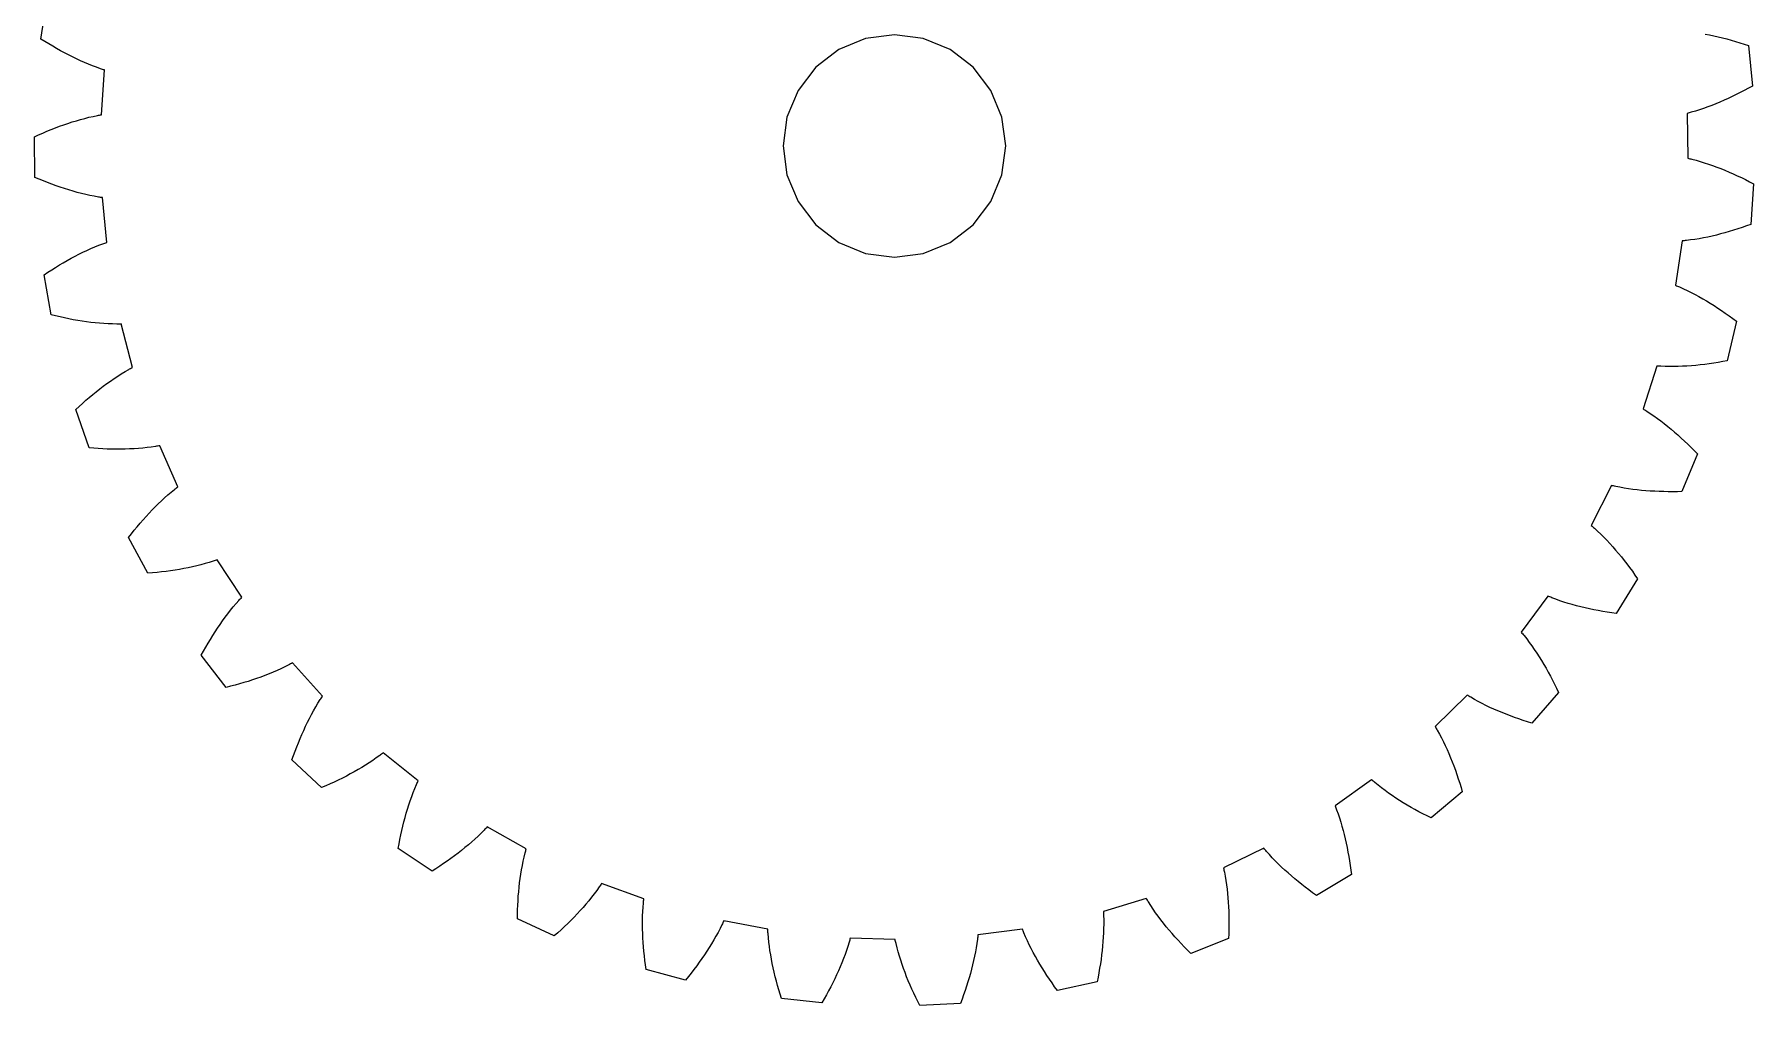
# Model space of a CAD drawing. Extents: x 0 to 61.8, y 0 to 61.8.
# Drawn here: x 0 to 61.8, y 0 to 34.9 of the extents above; entities that cross this region are included whole.
import ezdxf

# ---------------------------------------------------------------- set-up
doc = ezdxf.new("R2010")
doc.units = 0

msp = doc.modelspace()

# ---------------------------------------------------------------- linework, layer by layer
for p, q in [((0.23956, 34.75613), (0.45546, 36.20204)), ((0.37941, 34.66813), (0.23956, 34.75613)), ((0.51969, 34.58234), (0.37941, 34.66813)), ((29.87967, 34.77865), (28.91495, 34.37905)), ((30.91495, 34.91495), (29.87967, 34.77865)), ((31.95022, 34.77865), (30.91495, 34.91495)), ((32.91495, 34.37905), (31.95022, 34.77865)), ((60.0571, 34.9397), (60.21224, 34.90968)), ((60.21224, 34.90968), (60.36765, 34.87698)), ((60.36765, 34.87698), (60.52332, 34.84166)), ((60.52332, 34.84166), (60.67921, 34.80381)), ((60.67921, 34.80381), (60.83531, 34.76348)), ((60.83531, 34.76348), (60.99159, 34.72074)), ((60.99159, 34.72074), (61.14804, 34.67562)), ((61.14804, 34.67562), (61.30464, 34.62818)), ((61.30464, 34.62818), (61.46137, 34.57846)), ((0.66038, 34.4988), (0.51969, 34.58234)), ((0.80149, 34.41756), (0.66038, 34.4988)), ((0.943, 34.33865), (0.80149, 34.41756)), ((1.08491, 34.26214), (0.943, 34.33865)), ((1.22722, 34.18808), (1.08491, 34.26214)), ((1.36991, 34.11654), (1.22722, 34.18808)), ((1.51298, 34.04759), (1.36991, 34.11654)), ((1.65643, 33.98132), (1.51298, 34.04759)), ((28.91495, 34.37905), (28.08652, 33.74337)), ((33.74337, 33.74337), (32.91495, 34.37905)), ((61.46137, 34.57846), (61.61822, 34.52648)), ((61.61822, 34.52648), (61.75462, 33.07092)), ((1.80025, 33.91783), (1.65643, 33.98132)), ((1.94445, 33.85723), (1.80025, 33.91783)), ((2.08902, 33.79967), (1.94445, 33.85723)), ((2.23398, 33.74532), (2.08902, 33.79967)), ((2.37932, 33.69439), (2.23398, 33.74532)), ((2.41572, 33.68223), (2.37932, 33.69439)), ((2.45214, 33.6703), (2.41572, 33.68223)), ((2.41601, 32.03799), (2.52506, 33.64717)), ((2.48859, 33.65861), (2.45214, 33.6703)), ((2.52506, 33.64717), (2.48859, 33.65861)), ((28.08652, 33.74337), (27.45085, 32.91495)), ((34.37905, 32.91495), (33.74337, 33.74337)), ((27.45085, 32.91495), (27.05124, 31.95022)), ((34.77865, 31.95022), (34.37905, 32.91495)), ((61.175, 32.76362), (61.02938, 32.69258)), ((61.32035, 32.83702), (61.175, 32.76362)), ((61.46541, 32.91273), (61.32035, 32.83702)), ((61.61017, 32.99071), (61.46541, 32.91273)), ((61.75462, 33.07092), (61.61017, 32.99071)), ((59.70786, 32.17082), (59.55995, 32.12792)), ((59.85557, 32.21715), (59.70786, 32.17082)), ((60.00308, 32.26671), (59.85557, 32.21715)), ((60.15038, 32.31932), (60.00308, 32.26671)), ((60.29746, 32.37484), (60.15038, 32.31932)), ((60.44433, 32.43316), (60.29746, 32.37484)), ((60.59096, 32.49417), (60.44433, 32.43316)), ((60.73735, 32.55779), (60.59096, 32.49417)), ((60.88349, 32.62395), (60.73735, 32.55779)), ((61.02938, 32.69258), (60.88349, 32.62395)), ((0.60426, 31.50719), (0.75512, 31.56628)), ((0.75512, 31.56628), (0.90606, 31.62295)), ((0.90606, 31.62295), (1.05706, 31.67713)), ((1.05706, 31.67713), (1.20809, 31.72877)), ((1.20809, 31.72877), (1.35916, 31.77778)), ((1.35916, 31.77778), (1.51023, 31.82409)), ((1.51023, 31.82409), (1.66131, 31.8676)), ((1.66131, 31.8676), (1.81236, 31.90819)), ((1.81236, 31.90819), (1.96338, 31.94572)), ((1.96338, 31.94572), (2.11434, 31.98002)), ((2.11434, 31.98002), (2.26523, 32.01087)), ((2.26523, 32.01087), (2.30293, 32.01801)), ((2.30293, 32.01801), (2.34063, 32.02492)), ((2.34063, 32.02492), (2.37833, 32.03158)), ((2.37833, 32.03158), (2.41601, 32.03799)), ((27.05124, 31.95022), (26.91495, 30.91495)), ((34.91495, 30.91495), (34.77865, 31.95022)), ((59.44888, 32.09818), (59.41184, 32.08875)), ((59.41184, 32.08875), (59.43262, 30.47602)), ((59.48592, 32.10785), (59.44888, 32.09818)), ((59.52294, 32.11777), (59.48592, 32.10785)), ((59.55995, 32.12792), (59.52294, 32.11777)), ((0.00179, 31.24753), (0.15223, 31.31586)), ((0.02063, 29.78571), (0.00179, 31.24753)), ((0.15223, 31.31586), (0.3028, 31.38194)), ((0.3028, 31.38194), (0.45348, 31.44573)), ((0.45348, 31.44573), (0.60426, 31.50719)), ((26.91495, 30.91495), (27.05124, 29.87967)), ((34.77865, 29.87967), (34.91495, 30.91495)), ((34.91495, 30.91495), (34.91495, 30.91495)), ((59.43262, 30.47602), (59.4699, 30.46755)), ((59.4699, 30.46755), (59.50717, 30.45884)), ((59.50717, 30.45884), (59.54444, 30.44988)), ((59.54444, 30.44988), (59.5817, 30.44068)), ((59.5817, 30.44068), (59.73066, 30.40161)), ((59.73066, 30.40161), (59.87952, 30.3591)), ((59.87952, 30.3591), (60.02826, 30.31336)), ((60.02826, 30.31336), (60.17686, 30.26456)), ((0.17278, 29.72128), (0.02063, 29.78571)), ((0.325, 29.65911), (0.17278, 29.72128)), ((27.05124, 29.87967), (27.45085, 28.91495)), ((34.37905, 28.91495), (34.77865, 29.87967)), ((60.17686, 30.26456), (60.32533, 30.21285)), ((60.32533, 30.21285), (60.47365, 30.15834)), ((60.47365, 30.15834), (60.6218, 30.10112)), ((60.6218, 30.10112), (60.76978, 30.0413)), ((60.76978, 30.0413), (60.91759, 29.97893)), ((60.91759, 29.97893), (61.06519, 29.91408)), ((61.06519, 29.91408), (61.2126, 29.84682)), ((61.2126, 29.84682), (61.35979, 29.77719)), ((61.35979, 29.77719), (61.50675, 29.70525)), ((61.50675, 29.70525), (61.65347, 29.63102)), ((0.47728, 29.59922), (0.325, 29.65911)), ((0.62959, 29.54166), (0.47728, 29.59922)), ((0.78193, 29.48648), (0.62959, 29.54166)), ((0.93428, 29.43372), (0.78193, 29.48648)), ((1.08662, 29.38345), (0.93428, 29.43372)), ((1.23894, 29.33572), (1.08662, 29.38345)), ((1.39121, 29.29062), (1.23894, 29.33572)), ((1.54344, 29.24821), (1.39121, 29.29062)), ((1.69558, 29.20862), (1.54344, 29.24821)), ((1.84763, 29.17194), (1.69558, 29.20862)), ((1.99957, 29.13831), (1.84763, 29.17194)), ((2.15136, 29.10792), (1.99957, 29.13831)), ((2.30299, 29.08096), (2.15136, 29.10792)), ((2.34087, 29.07479), (2.30299, 29.08096)), ((2.37874, 29.06886), (2.34087, 29.07479)), ((2.41659, 29.06317), (2.37874, 29.06886)), ((2.45443, 29.05773), (2.41659, 29.06317)), ((2.60492, 27.4519), (2.45443, 29.05773)), ((61.65347, 29.63102), (61.79995, 29.55456)), ((61.79995, 29.55456), (61.7011, 28.09597)), ((27.45085, 28.91495), (28.08652, 28.08652)), ((33.74337, 28.08652), (34.37905, 28.91495)), ((28.08652, 28.08652), (28.91495, 27.45085)), ((32.91495, 27.45085), (33.74337, 28.08652)), ((60.92456, 27.83886), (60.76955, 27.79453)), ((61.07969, 27.88562), (60.92456, 27.83886)), ((61.23493, 27.93476), (61.07969, 27.88562)), ((61.39025, 27.98622), (61.23493, 27.93476)), ((61.54565, 28.03997), (61.39025, 27.98622)), ((61.7011, 28.09597), (61.54565, 28.03997)), ((1.88732, 27.16265), (2.02991, 27.22694)), ((2.02991, 27.22694), (2.17295, 27.28821)), ((2.17295, 27.28821), (2.31645, 27.34628)), ((2.31645, 27.34628), (2.46044, 27.40094)), ((2.46044, 27.40094), (2.49651, 27.41404)), ((2.49651, 27.41404), (2.53261, 27.4269)), ((2.53261, 27.4269), (2.56875, 27.43952)), ((2.56875, 27.43952), (2.60492, 27.4519)), ((28.91495, 27.45085), (29.87967, 27.05124)), ((31.95022, 27.05124), (32.91495, 27.45085)), ((59.2311, 27.50233), (58.99292, 25.90714)), ((59.26918, 27.50569), (59.2311, 27.50233)), ((59.30729, 27.5093), (59.26918, 27.50569)), ((59.34542, 27.51315), (59.30729, 27.5093)), ((59.38358, 27.51723), (59.34542, 27.51315)), ((59.53646, 27.53585), (59.38358, 27.51723)), ((59.68969, 27.55789), (59.53646, 27.53585)), ((59.84324, 27.58314), (59.68969, 27.55789)), ((59.99707, 27.61144), (59.84324, 27.58314)), ((60.15115, 27.64265), (59.99707, 27.61144)), ((60.30547, 27.67665), (60.15115, 27.64265)), ((60.45999, 27.71336), (60.30547, 27.67665)), ((60.61469, 27.75267), (60.45999, 27.71336)), ((60.76955, 27.79453), (60.61469, 27.75267)), ((0.7628, 26.55249), (0.90177, 26.63735)), ((0.90177, 26.63735), (1.0412, 26.71987)), ((1.0412, 26.71987), (1.1811, 26.80002)), ((1.1811, 26.80002), (1.32144, 26.87772)), ((1.32144, 26.87772), (1.46224, 26.95292)), ((1.46224, 26.95292), (1.60349, 27.02553)), ((1.60349, 27.02553), (1.74518, 27.09547)), ((1.74518, 27.09547), (1.88732, 27.16265)), ((29.87967, 27.05124), (30.91495, 26.91495)), ((30.91495, 26.91495), (31.95022, 27.05124)), ((0.34876, 26.2844), (0.48629, 26.37598)), ((0.60185, 24.84454), (0.34876, 26.2844)), ((0.48629, 26.37598), (0.62431, 26.46535)), ((0.62431, 26.46535), (0.7628, 26.55249)), ((58.99292, 25.90714), (59.02835, 25.89281)), ((59.02835, 25.89281), (59.06374, 25.87823)), ((59.06374, 25.87823), (59.09909, 25.86341)), ((59.09909, 25.86341), (59.13439, 25.84835)), ((59.13439, 25.84835), (59.27516, 25.78589)), ((59.27516, 25.78589), (59.41527, 25.72005)), ((59.41527, 25.72005), (59.55475, 25.65105)), ((59.55475, 25.65105), (59.6936, 25.57904)), ((59.6936, 25.57904), (59.83185, 25.50418)), ((59.83185, 25.50418), (59.9695, 25.42659)), ((59.9695, 25.42659), (60.10656, 25.34635)), ((60.10656, 25.34635), (60.24303, 25.26356)), ((0.76236, 24.80535), (0.60185, 24.84454)), ((0.92259, 24.7684), (0.76236, 24.80535)), ((1.0825, 24.73371), (0.92259, 24.7684)), ((1.24207, 24.70133), (1.0825, 24.73371)), ((60.24303, 25.26356), (60.37891, 25.17829)), ((60.37891, 25.17829), (60.51421, 25.09061)), ((60.51421, 25.09061), (60.64891, 25.00057)), ((60.64891, 25.00057), (60.78303, 24.90823)), ((60.78303, 24.90823), (60.91654, 24.81364)), ((60.91654, 24.81364), (61.04946, 24.71684)), ((1.40129, 24.6713), (1.24207, 24.70133)), ((1.56013, 24.64366), (1.40129, 24.6713)), ((1.71856, 24.61848), (1.56013, 24.64366)), ((1.87656, 24.59581), (1.71856, 24.61848)), ((2.0341, 24.57571), (1.87656, 24.59581)), ((2.19115, 24.55828), (2.0341, 24.57571)), ((2.34768, 24.5436), (2.19115, 24.55828)), ((2.50365, 24.53178), (2.34768, 24.5436)), ((2.65901, 24.52297), (2.50365, 24.53178)), ((2.81371, 24.51731), (2.65901, 24.52297)), ((2.9677, 24.51503), (2.81371, 24.51731)), ((3.00608, 24.51502), (2.9677, 24.51503)), ((3.04441, 24.51524), (3.00608, 24.51502)), ((3.08268, 24.51569), (3.04441, 24.51524)), ((3.1209, 24.5164), (3.08268, 24.51569)), ((3.52704, 22.9555), (3.1209, 24.5164)), ((61.18177, 24.61788), (60.85023, 23.19403)), ((61.04946, 24.71684), (61.18177, 24.61788)), ((3.25925, 22.80497), (3.3926, 22.88202)), ((3.3926, 22.88202), (3.42611, 22.90074)), ((3.42611, 22.90074), (3.45968, 22.91922)), ((3.45968, 22.91922), (3.49332, 22.93748)), ((3.49332, 22.93748), (3.52704, 22.9555)), ((58.31699, 23.00429), (57.82601, 21.46797)), ((58.35512, 23.0015), (58.31699, 23.00429)), ((58.39331, 22.99895), (58.35512, 23.0015)), ((58.43156, 22.99663), (58.39331, 22.99895)), ((58.46989, 22.99454), (58.43156, 22.99663)), ((58.62377, 22.98839), (58.46989, 22.99454)), ((58.77855, 22.98557), (58.62377, 22.98839)), ((58.93416, 22.98586), (58.77855, 22.98557)), ((59.09054, 22.98912), (58.93416, 22.98586)), ((59.24764, 22.99521), (59.09054, 22.98912)), ((59.40541, 23.00402), (59.24764, 22.99521)), ((59.56381, 23.01546), (59.40541, 23.00402)), ((59.72282, 23.02945), (59.56381, 23.01546)), ((59.88239, 23.04592), (59.72282, 23.02945)), ((60.0425, 23.06482), (59.88239, 23.04592)), ((60.20313, 23.08609), (60.0425, 23.06482)), ((60.36424, 23.10968), (60.20313, 23.08609)), ((60.5258, 23.13556), (60.36424, 23.10968)), ((60.68781, 23.16369), (60.5258, 23.13556)), ((60.85023, 23.19403), (60.68781, 23.16369)), ((2.35229, 22.18287), (2.4792, 22.27968)), ((2.4792, 22.27968), (2.60697, 22.37401)), ((2.60697, 22.37401), (2.73561, 22.46578)), ((2.73561, 22.46578), (2.86513, 22.55488)), ((2.86513, 22.55488), (2.99556, 22.64122)), ((2.99556, 22.64122), (3.12692, 22.72464)), ((3.12692, 22.72464), (3.25925, 22.80497)), ((1.60843, 21.55366), (1.73033, 21.66401)), ((1.73033, 21.66401), (1.85305, 21.77224)), ((1.85305, 21.77224), (1.97661, 21.87829)), ((1.97661, 21.87829), (2.101, 21.98211)), ((2.101, 21.98211), (2.22622, 22.08366)), ((2.22622, 22.08366), (2.35229, 22.18287)), ((1.48737, 21.4412), (1.60843, 21.55366)), ((1.96815, 20.06058), (1.48737, 21.4412)), ((57.82601, 21.46797), (57.85868, 21.44814)), ((57.85868, 21.44814), (57.89128, 21.42807)), ((57.89128, 21.42807), (57.92379, 21.40777)), ((57.92379, 21.40777), (57.95622, 21.38724)), ((57.95622, 21.38724), (58.08515, 21.30301)), ((58.08515, 21.30301), (58.21288, 21.21555)), ((58.21288, 21.21555), (58.33948, 21.12506)), ((58.33948, 21.12506), (58.46499, 21.03172)), ((58.46499, 21.03172), (58.58944, 20.93565)), ((58.58944, 20.93565), (58.71286, 20.83698)), ((58.71286, 20.83698), (58.83527, 20.7358)), ((58.83527, 20.7358), (58.95669, 20.63219)), ((58.95669, 20.63219), (59.07714, 20.52622)), ((59.07714, 20.52622), (59.19661, 20.41797)), ((59.19661, 20.41797), (59.31513, 20.3075)), ((2.13288, 20.04765), (1.96815, 20.06058)), ((2.29696, 20.03688), (2.13288, 20.04765)), ((2.46036, 20.0283), (2.29696, 20.03688)), ((2.62306, 20.02193), (2.46036, 20.0283)), ((2.78503, 20.01783), (2.62306, 20.02193)), ((2.94625, 20.01603), (2.78503, 20.01783)), ((3.10667, 20.01659), (2.94625, 20.01603)), ((3.26626, 20.01955), (3.10667, 20.01659)), ((3.42498, 20.02499), (3.26626, 20.01955)), ((3.5828, 20.03297), (3.42498, 20.02499)), ((3.73965, 20.04359), (3.5828, 20.03297)), ((3.8955, 20.05695), (3.73965, 20.04359)), ((4.05026, 20.07317), (3.8955, 20.05695)), ((4.20387, 20.09241), (4.05026, 20.07317)), ((4.35623, 20.11486), (4.20387, 20.09241)), ((4.39411, 20.121), (4.35623, 20.11486)), ((4.43191, 20.12736), (4.39411, 20.121)), ((4.46961, 20.13395), (4.43191, 20.12736)), ((4.50723, 20.14078), (4.46961, 20.13395)), ((5.15849, 18.66524), (4.50723, 20.14078)), ((59.77971, 19.84428), (59.22406, 18.49205)), ((59.31513, 20.3075), (59.4327, 20.19484)), ((59.4327, 20.19484), (59.54931, 20.08006)), ((59.54931, 20.08006), (59.66498, 19.96319)), ((59.66498, 19.96319), (59.77971, 19.84428)), ((4.91832, 18.47371), (5.03758, 18.57115)), ((5.03758, 18.57115), (5.06765, 18.595)), ((5.06765, 18.595), (5.09782, 18.61863)), ((5.09782, 18.61863), (5.1281, 18.64205)), ((5.1281, 18.64205), (5.15849, 18.66524)), ((56.69318, 18.71114), (55.96211, 17.27347)), ((56.73037, 18.70227), (56.69318, 18.71114)), ((56.76765, 18.69362), (56.73037, 18.70227)), ((56.80504, 18.6852), (56.76765, 18.69362)), ((56.84253, 18.67699), (56.80504, 18.6852)), ((56.99344, 18.64623), (56.84253, 18.67699)), ((57.14576, 18.61861), (56.99344, 18.64623)), ((57.29941, 18.59394), (57.14576, 18.61861)), ((57.45428, 18.57207), (57.29941, 18.59394)), ((57.61032, 18.55288), (57.45428, 18.57207)), ((57.76746, 18.53627), (57.61032, 18.55288)), ((4.23263, 17.83009), (4.34361, 17.94369)), ((4.34361, 17.94369), (4.45587, 18.05491)), ((4.45587, 18.05491), (4.56942, 18.16364)), ((4.56942, 18.16364), (4.68431, 18.26977)), ((4.68431, 18.26977), (4.80059, 18.37319)), ((4.80059, 18.37319), (4.91832, 18.47371)), ((57.92565, 18.52215), (57.76746, 18.53627)), ((58.08484, 18.51045), (57.92565, 18.52215)), ((58.24499, 18.50112), (58.08484, 18.51045)), ((58.40606, 18.49409), (58.24499, 18.50112)), ((58.56802, 18.48931), (58.40606, 18.49409)), ((58.73082, 18.48676), (58.56802, 18.48931)), ((58.89445, 18.48639), (58.73082, 18.48676)), ((59.05887, 18.48816), (58.89445, 18.48639)), ((59.22406, 18.49205), (59.05887, 18.48816)), ((3.69599, 17.22878), (3.80093, 17.35328)), ((3.80093, 17.35328), (3.90706, 17.47571)), ((3.90706, 17.47571), (4.01437, 17.59603)), ((4.01437, 17.59603), (4.12289, 17.71417)), ((4.12289, 17.71417), (4.23263, 17.83009)), ((3.38815, 16.84337), (3.4896, 16.97379)), ((4.08417, 15.55775), (3.38815, 16.84337)), ((3.4896, 16.97379), (3.59222, 17.10227)), ((3.59222, 17.10227), (3.69599, 17.22878)), ((55.96211, 17.27347), (55.99119, 17.24865)), ((55.99119, 17.24865), (56.02014, 17.22361)), ((56.02014, 17.22361), (56.04897, 17.19836)), ((56.04897, 17.19836), (56.07769, 17.1729)), ((56.07769, 17.1729), (56.19144, 17.06908)), ((56.19144, 17.06908), (56.30349, 16.96226)), ((56.30349, 16.96226), (56.41393, 16.85264)), ((56.41393, 16.85264), (56.52284, 16.74037)), ((56.52284, 16.74037), (56.63027, 16.62558)), ((56.63027, 16.62558), (56.73626, 16.50839)), ((56.73626, 16.50839), (56.84086, 16.38888)), ((56.84086, 16.38888), (56.94409, 16.26713)), ((56.94409, 16.26713), (57.04598, 16.14322)), ((57.04598, 16.14322), (57.14654, 16.01721)), ((4.24884, 15.57141), (4.08417, 15.55775)), ((4.41252, 15.5871), (4.24884, 15.57141)), ((4.57518, 15.60484), (4.41252, 15.5871)), ((4.7368, 15.62466), (4.57518, 15.60484)), ((4.89733, 15.64659), (4.7368, 15.62466)), ((5.05674, 15.67068), (4.89733, 15.64659)), ((5.215, 15.69696), (5.05674, 15.67068)), ((5.37205, 15.72548), (5.215, 15.69696)), ((5.52784, 15.75631), (5.37205, 15.72548)), ((5.68233, 15.78951), (5.52784, 15.75631)), ((5.83546, 15.82515), (5.68233, 15.78951)), ((5.98714, 15.86333), (5.83546, 15.82515)), ((6.13729, 15.90417), (5.98714, 15.86333)), ((6.28583, 15.9478), (6.13729, 15.90417)), ((6.43261, 15.9944), (6.28583, 15.9478)), ((6.46902, 16.00654), (6.43261, 15.9944)), ((6.50531, 16.01888), (6.46902, 16.00654)), ((6.54147, 16.03143), (6.50531, 16.01888)), ((6.5775, 16.0442), (6.54147, 16.03143)), ((7.45702, 14.69224), (6.5775, 16.0442)), ((57.14654, 16.01721), (57.2458, 15.88915)), ((57.2458, 15.88915), (57.34377, 15.75909)), ((57.34377, 15.75909), (57.44047, 15.62709)), ((57.44047, 15.62709), (57.53589, 15.49318)), ((57.53589, 15.49318), (57.63005, 15.35741)), ((57.63005, 15.35741), (56.86469, 14.11183)), ((6.95604, 14.10264), (7.05242, 14.22584)), ((7.05242, 14.22584), (7.1506, 14.34656)), ((7.1506, 14.34656), (7.25068, 14.46467)), ((7.25068, 14.46467), (7.35277, 14.57998)), ((7.35277, 14.57998), (7.37862, 14.60834)), ((7.37862, 14.60834), (7.40461, 14.63651)), ((7.40461, 14.63651), (7.43074, 14.66448)), ((7.43074, 14.66448), (7.45702, 14.69224)), ((54.40173, 14.73405), (53.44951, 13.43227)), ((54.43701, 14.71933), (54.40173, 14.73405)), ((54.47243, 14.70482), (54.43701, 14.71933)), ((54.50798, 14.6905), (54.47243, 14.70482)), ((54.54367, 14.67639), (54.50798, 14.6905)), ((54.68769, 14.62182), (54.54367, 14.67639)), ((54.83361, 14.57013), (54.68769, 14.62182)), ((54.98131, 14.52113), (54.83361, 14.57013)), ((55.13067, 14.4747), (54.98131, 14.52113)), ((55.28161, 14.43073), (55.13067, 14.4747)), ((55.43405, 14.38913), (55.28161, 14.43073)), ((55.58793, 14.34981), (55.43405, 14.38913)), ((55.74318, 14.31273), (55.58793, 14.34981)), ((55.89976, 14.27783), (55.74318, 14.31273)), ((56.05761, 14.24505), (55.89976, 14.27783)), ((56.2167, 14.21436), (56.05761, 14.24505)), ((56.37699, 14.18572), (56.2167, 14.21436)), ((6.58739, 13.58737), (6.67712, 13.71939)), ((6.67712, 13.71939), (6.76844, 13.84932)), ((6.76844, 13.84932), (6.8614, 13.97711)), ((6.8614, 13.97711), (6.95604, 14.10264)), ((56.53844, 14.15911), (56.37699, 14.18572)), ((56.70102, 14.13448), (56.53844, 14.15911)), ((56.86469, 14.11183), (56.70102, 14.13448)), ((6.16175, 12.89827), (6.24388, 13.03979)), ((6.24388, 13.03979), (6.3275, 13.1795)), ((6.3275, 13.1795), (6.41261, 13.31737)), ((6.41261, 13.31737), (6.49923, 13.45335)), ((6.49923, 13.45335), (6.58739, 13.58737)), ((53.44951, 13.43227), (53.47423, 13.40311)), ((53.47423, 13.40311), (53.49879, 13.37375)), ((53.49879, 13.37375), (53.5232, 13.3442)), ((53.5232, 13.3442), (53.54746, 13.31447)), ((53.54746, 13.31447), (53.64308, 13.19374)), ((53.64308, 13.19374), (53.73655, 13.07033)), ((53.73655, 13.07033), (53.82797, 12.94442)), ((6.00185, 12.60999), (6.08107, 12.75499)), ((6.89509, 11.45267), (6.00185, 12.60999)), ((6.08107, 12.75499), (6.16175, 12.89827)), ((53.82797, 12.94442), (53.91746, 12.81613)), ((53.91746, 12.81613), (54.00509, 12.6856)), ((54.00509, 12.6856), (54.09091, 12.55292)), ((54.09091, 12.55292), (54.17498, 12.41818)), ((54.17498, 12.41818), (54.25734, 12.28145)), ((7.98894, 11.77146), (7.83695, 11.72014)), ((8.13938, 11.82481), (7.98894, 11.77146)), ((8.28822, 11.88023), (8.13938, 11.82481)), ((8.43538, 11.93778), (8.28822, 11.88023)), ((8.5808, 11.99753), (8.43538, 11.93778)), ((8.72439, 12.05954), (8.5808, 11.99753)), ((8.86606, 12.12394), (8.72439, 12.05954)), ((9.00567, 12.19083), (8.86606, 12.12394)), ((9.14308, 12.26037), (9.00567, 12.19083)), ((9.17707, 12.27819), (9.14308, 12.26037)), ((9.2109, 12.2962), (9.17707, 12.27819)), ((9.24458, 12.31439), (9.2109, 12.2962)), ((9.2781, 12.33277), (9.24458, 12.31439)), ((10.3631, 11.13941), (9.2781, 12.33277)), ((54.25734, 12.28145), (54.33803, 12.1428)), ((54.33803, 12.1428), (54.41708, 12.00229)), ((54.41708, 12.00229), (54.49452, 11.85996)), ((54.49452, 11.85996), (54.57036, 11.71588)), ((7.05543, 11.49256), (6.89509, 11.45267)), ((7.21448, 11.5343), (7.05543, 11.49256)), ((7.37219, 11.5779), (7.21448, 11.5343)), ((7.52853, 11.62339), (7.37219, 11.5779)), ((7.68347, 11.67079), (7.52853, 11.62339)), ((7.83695, 11.72014), (7.68347, 11.67079)), ((10.34162, 11.10779), (10.3631, 11.13941)), ((51.50199, 11.17605), (50.35328, 10.04387)), ((51.53445, 11.15586), (51.50199, 11.17605)), ((51.56708, 11.13585), (51.53445, 11.15586)), ((51.59988, 11.11602), (51.56708, 11.13585)), ((54.7885, 11.27347), (53.83324, 10.16679)), ((54.57036, 11.71588), (54.64462, 11.57007)), ((54.64462, 11.57007), (54.71733, 11.42259)), ((54.71733, 11.42259), (54.7885, 11.27347)), ((9.96318, 10.47708), (10.03855, 10.61414)), ((10.03855, 10.61414), (10.1161, 10.74905)), ((10.1161, 10.74905), (10.19594, 10.88168)), ((10.19594, 10.88168), (10.27821, 11.01187)), ((10.27821, 11.01187), (10.29918, 11.04401)), ((10.29918, 11.04401), (10.32031, 11.07599)), ((10.32031, 11.07599), (10.34162, 11.10779)), ((51.63284, 11.09636), (51.59988, 11.11602)), ((51.76624, 11.0194), (51.63284, 11.09636)), ((51.90198, 10.94497), (51.76624, 11.0194)), ((52.0399, 10.87291), (51.90198, 10.94497)), ((52.17988, 10.80312), (52.0399, 10.87291)), ((52.32181, 10.73551), (52.17988, 10.80312)), ((52.46561, 10.66999), (52.32181, 10.73551)), ((52.61118, 10.6065), (52.46561, 10.66999)), ((52.75848, 10.545), (52.61118, 10.6065)), ((52.90743, 10.48543), (52.75848, 10.545)), ((9.61645, 9.76292), (9.68197, 9.90935)), ((9.68197, 9.90935), (9.74935, 10.05404)), ((9.74935, 10.05404), (9.81865, 10.19695)), ((9.81865, 10.19695), (9.88991, 10.33799)), ((9.88991, 10.33799), (9.96318, 10.47708)), ((50.35328, 10.04387), (50.373, 10.01112)), ((50.373, 10.01112), (50.39253, 9.9782)), ((50.39253, 9.9782), (50.41188, 9.94512)), ((50.41188, 9.94512), (50.43106, 9.91188)), ((50.43106, 9.91188), (50.50608, 9.77738)), ((53.05798, 10.42775), (52.90743, 10.48543)), ((53.21009, 10.37194), (53.05798, 10.42775)), ((53.36371, 10.31796), (53.21009, 10.37194)), ((53.5188, 10.26579), (53.36371, 10.31796)), ((53.67532, 10.21541), (53.5188, 10.26579)), ((53.83324, 10.16679), (53.67532, 10.21541)), ((9.37237, 9.16088), (9.43075, 9.31375)), ((9.43075, 9.31375), (9.49087, 9.46507)), ((9.49087, 9.46507), (9.55276, 9.61481)), ((9.55276, 9.61481), (9.61645, 9.76292)), ((50.50608, 9.77738), (50.57853, 9.64058)), ((50.57853, 9.64058), (50.64858, 9.50162)), ((50.64858, 9.50162), (50.71633, 9.36064)), ((50.71633, 9.36064), (50.78188, 9.21775)), ((9.26079, 8.85069), (9.31573, 9.00652)), ((10.32811, 7.85164), (9.26079, 8.85069)), ((9.31573, 9.00652), (9.37237, 9.16088)), ((11.90459, 8.65985), (11.77064, 8.57756)), ((12.03637, 8.7441), (11.90459, 8.65985)), ((12.16587, 8.83039), (12.03637, 8.7441)), ((12.29295, 8.91881), (12.16587, 8.83039)), ((12.41742, 9.00949), (12.29295, 8.91881)), ((12.44811, 9.03253), (12.41742, 9.00949)), ((12.47862, 9.05573), (12.44811, 9.03253)), ((12.50894, 9.07909), (12.47862, 9.05573)), ((12.53908, 9.10261), (12.50894, 9.07909)), ((13.80146, 8.09875), (12.53908, 9.10261)), ((50.78188, 9.21775), (50.84531, 9.07302)), ((50.84531, 9.07302), (50.90668, 8.92654)), ((50.90668, 8.92654), (50.96604, 8.77837)), ((50.96604, 8.77837), (51.02345, 8.62857)), ((10.77894, 8.05179), (10.63026, 7.98345)), ((10.92596, 8.12177), (10.77894, 8.05179)), ((11.07129, 8.19341), (10.92596, 8.12177)), ((11.21487, 8.26673), (11.07129, 8.19341)), ((11.35666, 8.34178), (11.21487, 8.26673)), ((11.49659, 8.41857), (11.35666, 8.34178)), ((11.63461, 8.49715), (11.49659, 8.41857)), ((11.77064, 8.57756), (11.63461, 8.49715)), ((13.7694, 8.02928), (13.78533, 8.06409)), ((13.78533, 8.06409), (13.80146, 8.09875)), ((48.06905, 8.12927), (46.7536, 7.19602)), ((48.09785, 8.10413), (48.06905, 8.12927)), ((48.12685, 8.07915), (48.09785, 8.10413)), ((48.15604, 8.05431), (48.12685, 8.07915)), ((48.18542, 8.02962), (48.15604, 8.05431)), ((51.02345, 8.62857), (51.07893, 8.47719)), ((51.07893, 8.47719), (51.13253, 8.32429)), ((51.13253, 8.32429), (51.18428, 8.16991)), ((51.18428, 8.16991), (51.23419, 8.01408)), ((10.47997, 7.91674), (10.32811, 7.85164)), ((10.63026, 7.98345), (10.47997, 7.91674)), ((13.51297, 7.38084), (13.56537, 7.52822)), ((13.56537, 7.52822), (13.62028, 7.67382)), ((13.62028, 7.67382), (13.6778, 7.81754)), ((13.6778, 7.81754), (13.73813, 7.95925)), ((13.73813, 7.95925), (13.75367, 7.99434)), ((13.75367, 7.99434), (13.7694, 8.02928)), ((48.30475, 7.93226), (48.18542, 8.02962)), ((48.42679, 7.83702), (48.30475, 7.93226)), ((48.55137, 7.74377), (48.42679, 7.83702)), ((48.67834, 7.65243), (48.55137, 7.74377)), ((48.80759, 7.56292), (48.67834, 7.65243)), ((48.93901, 7.47519), (48.80759, 7.56292)), ((49.07252, 7.38917), (48.93901, 7.47519)), ((51.32863, 7.69824), (50.20821, 6.75912)), ((51.23419, 8.01408), (51.2823, 7.85684)), ((51.2823, 7.85684), (51.32863, 7.69824)), ((13.32646, 6.77535), (13.36977, 6.92899)), ((13.36977, 6.92899), (13.41524, 7.08116)), ((13.41524, 7.08116), (13.46295, 7.2318)), ((13.46295, 7.2318), (13.51297, 7.38084)), ((46.7536, 7.19602), (46.76781, 7.16053)), ((46.76781, 7.16053), (46.78181, 7.12491)), ((46.78181, 7.12491), (46.7956, 7.08915)), ((46.7956, 7.08915), (46.8092, 7.05326)), ((46.8092, 7.05326), (46.86167, 6.90847)), ((46.86167, 6.90847), (46.91125, 6.76181)), ((49.20804, 7.30483), (49.07252, 7.38917)), ((49.34551, 7.22214), (49.20804, 7.30483)), ((49.48486, 7.14106), (49.34551, 7.22214)), ((49.62604, 7.06157), (49.48486, 7.14106)), ((49.76902, 6.98365), (49.62604, 7.06157)), ((49.91373, 6.90728), (49.76902, 6.98365)), ((50.06014, 6.83244), (49.91373, 6.90728)), ((50.20821, 6.75912), (50.06014, 6.83244)), ((13.17404, 6.14717), (13.2091, 6.30617)), ((13.2091, 6.30617), (13.24617, 6.4639)), ((13.24617, 6.4639), (13.28528, 6.62031)), ((13.28528, 6.62031), (13.32646, 6.77535)), ((16.06253, 6.21647), (15.95128, 6.10881)), ((16.17084, 6.32595), (16.06253, 6.21647)), ((16.19744, 6.35362), (16.17084, 6.32595)), ((16.22383, 6.38141), (16.19744, 6.35362)), ((16.25001, 6.40933), (16.22383, 6.38141)), ((16.27598, 6.43738), (16.25001, 6.40933)), ((17.68305, 5.64901), (16.27598, 6.43738)), ((46.91125, 6.76181), (46.9581, 6.61342)), ((46.9581, 6.61342), (47.00236, 6.4634)), ((47.00236, 6.4634), (47.04413, 6.31184)), ((47.04413, 6.31184), (47.08352, 6.15881)), ((13.08056, 5.66284), (13.10979, 5.82547)), ((14.29432, 4.84794), (13.08056, 5.66284)), ((13.10979, 5.82547), (13.14094, 5.98692)), ((13.14094, 5.98692), (13.17404, 6.14717)), ((15.35673, 5.59497), (15.23092, 5.49672)), ((15.48035, 5.69467), (15.35673, 5.59497)), ((15.60172, 5.79586), (15.48035, 5.69467)), ((15.72074, 5.89857), (15.60172, 5.79586)), ((15.8373, 6.00287), (15.72074, 5.89857)), ((15.95128, 6.10881), (15.8373, 6.00287)), ((17.65263, 5.53829), (17.66255, 5.57531)), ((17.66255, 5.57531), (17.67269, 5.61222)), ((17.67269, 5.61222), (17.68305, 5.64901)), ((44.19183, 5.67262), (42.74371, 4.96247)), ((44.21622, 5.64319), (44.19183, 5.67262)), ((44.24084, 5.61388), (44.21622, 5.64319)), ((44.26567, 5.58469), (44.24084, 5.61388)), ((44.29071, 5.5556), (44.26567, 5.58469)), ((47.08352, 6.15881), (47.1206, 6.00438)), ((47.1206, 6.00438), (47.15543, 5.84861)), ((47.15543, 5.84861), (47.18806, 5.69154)), ((47.18806, 5.69154), (47.21855, 5.53322)), ((14.57142, 5.02652), (14.43377, 4.93656)), ((14.7072, 5.11782), (14.57142, 5.02652)), ((14.8411, 5.21047), (14.7072, 5.11782)), ((14.97305, 5.3045), (14.8411, 5.21047)), ((15.10301, 5.39991), (14.97305, 5.3045)), ((15.23092, 5.49672), (15.10301, 5.39991)), ((17.51345, 4.89413), (17.54154, 5.048)), ((17.54154, 5.048), (17.57238, 5.20053)), ((17.57238, 5.20053), (17.60611, 5.35162)), ((17.60611, 5.35162), (17.64291, 5.50116)), ((17.64291, 5.50116), (17.65263, 5.53829)), ((42.74371, 4.96247), (42.75204, 4.92517)), ((44.39287, 5.44036), (44.29071, 5.5556)), ((44.49806, 5.32677), (44.39287, 5.44036)), ((44.60606, 5.21475), (44.49806, 5.32677)), ((44.71674, 5.10423), (44.60606, 5.21475)), ((44.82996, 4.99515), (44.71674, 5.10423)), ((44.9456, 4.88746), (44.82996, 4.99515)), ((47.21855, 5.53322), (47.24692, 5.3737)), ((47.24692, 5.3737), (47.27324, 5.21302)), ((47.27324, 5.21302), (47.29751, 5.0512)), ((47.29751, 5.0512), (47.31977, 4.88828)), ((14.43377, 4.93656), (14.29432, 4.84794)), ((17.42649, 4.26656), (17.44459, 4.42516)), ((17.44459, 4.42516), (17.46507, 4.58265)), ((17.46507, 4.58265), (17.488, 4.73899)), ((17.488, 4.73899), (17.51345, 4.89413)), ((20.34953, 4.34249), (20.32794, 4.31083)), ((20.3709, 4.37425), (20.34953, 4.34249)), ((20.39203, 4.4061), (20.3709, 4.37425)), ((21.90734, 3.85366), (20.39203, 4.4061)), ((42.75204, 4.92517), (42.76015, 4.88776)), ((42.76015, 4.88776), (42.76803, 4.85025)), ((42.76803, 4.85025), (42.77569, 4.81265)), ((42.77569, 4.81265), (42.80426, 4.66131)), ((42.80426, 4.66131), (42.82966, 4.5086)), ((42.82966, 4.5086), (42.8521, 4.35462)), ((42.8521, 4.35462), (42.87172, 4.19944)), ((45.06358, 4.78114), (44.9456, 4.88746)), ((45.18382, 4.67616), (45.06358, 4.78114)), ((45.30624, 4.57249), (45.18382, 4.67616)), ((45.43078, 4.47011), (45.30624, 4.57249)), ((45.55739, 4.369), (45.43078, 4.47011)), ((45.68601, 4.26915), (45.55739, 4.369)), ((47.34005, 4.7243), (46.0835, 3.97708)), ((47.31977, 4.88828), (47.34005, 4.7243)), ((17.37681, 3.62206), (17.38592, 3.78463)), ((17.38592, 3.78463), (17.3972, 3.94627)), ((17.3972, 3.94627), (17.41072, 4.10692)), ((17.41072, 4.10692), (17.42649, 4.26656)), ((19.93041, 3.78521), (19.82941, 3.66473)), ((20.02873, 3.90685), (19.93041, 3.78521)), ((20.12424, 4.0297), (20.02873, 3.90685)), ((20.21678, 4.15381), (20.12424, 4.0297)), ((20.30613, 4.27925), (20.21678, 4.15381)), ((20.32794, 4.31083), (20.30613, 4.27925)), ((21.89144, 3.70128), (21.89507, 3.73948)), ((21.89507, 3.73948), (21.89893, 3.77762)), ((21.89893, 3.77762), (21.90301, 3.81567)), ((21.90301, 3.81567), (21.90734, 3.85366)), ((39.97074, 3.86974), (38.42746, 3.40109)), ((39.9901, 3.83678), (39.97074, 3.86974)), ((40.0097, 3.8039), (39.9901, 3.83678)), ((40.02952, 3.7711), (40.0097, 3.8039)), ((40.04957, 3.73838), (40.02952, 3.7711)), ((40.13192, 3.60824), (40.04957, 3.73838)), ((42.87172, 4.19944), (42.88865, 4.04314)), ((42.88865, 4.04314), (42.90298, 3.88577)), ((42.90298, 3.88577), (42.91481, 3.7274)), ((42.91481, 3.7274), (42.92419, 3.56805)), ((45.8166, 4.17055), (45.68601, 4.26915)), ((45.94911, 4.0732), (45.8166, 4.17055)), ((46.0835, 3.97708), (45.94911, 4.0732)), ((17.36224, 3.12902), (17.365, 3.29422)), ((18.69099, 2.51937), (17.36224, 3.12902)), ((17.365, 3.29422), (17.36985, 3.45858)), ((17.36985, 3.45858), (17.37681, 3.62206)), ((19.40067, 3.19391), (19.2877, 3.07889)), ((19.5114, 3.30999), (19.40067, 3.19391)), ((19.61981, 3.42714), (19.5114, 3.30999)), ((19.72585, 3.54538), (19.61981, 3.42714)), ((19.82941, 3.66473), (19.72585, 3.54538)), ((21.86103, 3.08134), (21.86407, 3.23773)), ((21.86407, 3.23773), (21.87004, 3.39322)), ((21.87004, 3.39322), (21.8791, 3.54777)), ((21.8791, 3.54777), (21.89144, 3.70128)), ((38.42746, 3.40109), (38.4297, 3.36292)), ((38.4297, 3.36292), (38.4317, 3.3247)), ((38.4317, 3.3247), (38.43346, 3.28641)), ((38.43346, 3.28641), (38.43499, 3.24807)), ((38.43499, 3.24807), (38.43891, 3.09411)), ((38.43891, 3.09411), (38.4395, 2.9393)), ((40.21753, 3.47925), (40.13192, 3.60824)), ((40.30617, 3.35135), (40.21753, 3.47925)), ((40.39768, 3.2245), (40.30617, 3.35135)), ((40.49193, 3.09868), (40.39768, 3.2245)), ((40.58881, 2.97384), (40.49193, 3.09868)), ((42.92419, 3.56805), (42.93121, 3.40779)), ((42.93121, 3.40779), (42.9359, 3.24663)), ((42.9359, 3.24663), (42.93833, 3.08462)), ((18.81443, 2.62921), (18.69099, 2.51937)), ((18.93586, 2.74008), (18.81443, 2.62921)), ((19.05524, 2.85198), (18.93586, 2.74008)), ((19.17254, 2.96491), (19.05524, 2.85198)), ((19.2877, 3.07889), (19.17254, 2.96491)), ((21.86079, 2.92413), (21.86103, 3.08134)), ((21.86324, 2.76613), (21.86079, 2.92413)), ((21.86829, 2.60739), (21.86324, 2.76613)), ((21.87587, 2.44795), (21.86829, 2.60739)), ((24.50211, 2.51033), (24.42457, 2.37449)), ((24.57667, 2.64691), (24.50211, 2.51033)), ((24.6481, 2.78426), (24.57667, 2.64691)), ((24.71618, 2.9224), (24.6481, 2.78426)), ((24.73264, 2.95707), (24.71618, 2.9224)), ((24.74887, 2.99179), (24.73264, 2.95707)), ((24.76487, 3.02656), (24.74887, 2.99179)), ((24.78062, 3.06139), (24.76487, 3.02656)), ((26.36492, 2.75917), (24.78062, 3.06139)), ((26.36675, 2.72099), (26.36492, 2.75917)), ((26.36882, 2.68277), (26.36675, 2.72099)), ((26.37113, 2.64451), (26.36882, 2.68277)), ((26.37367, 2.60622), (26.37113, 2.64451)), ((26.38611, 2.45271), (26.37367, 2.60622)), ((33.90857, 2.47621), (33.90417, 2.43814)), ((33.91273, 2.51426), (33.90857, 2.47621)), ((33.91664, 2.55229), (33.91273, 2.51426)), ((35.51512, 2.76732), (33.91664, 2.55229)), ((35.52894, 2.73168), (35.51512, 2.76732)), ((35.543, 2.69608), (35.52894, 2.73168)), ((35.55731, 2.66052), (35.543, 2.69608)), ((35.57185, 2.62501), (35.55731, 2.66052)), ((35.63226, 2.48334), (35.57185, 2.62501)), ((35.69606, 2.34229), (35.63226, 2.48334)), ((38.43142, 2.6274), (38.42305, 2.4704)), ((38.43694, 2.78371), (38.43142, 2.6274)), ((38.4395, 2.9393), (38.43694, 2.78371)), ((40.68821, 2.84997), (40.58881, 2.97384)), ((40.79004, 2.72706), (40.68821, 2.84997)), ((40.89425, 2.60509), (40.79004, 2.72706)), ((41.00076, 2.48406), (40.89425, 2.60509)), ((41.1095, 2.36395), (41.00076, 2.48406)), ((42.93236, 2.5938), (42.92608, 2.42869)), ((42.93652, 2.75818), (42.93236, 2.5938)), ((42.93852, 2.9218), (42.93652, 2.75818)), ((42.93833, 3.08462), (42.93852, 2.9218)), ((21.8859, 2.28785), (21.87587, 2.44795)), ((21.89834, 2.1271), (21.8859, 2.28785)), ((21.91312, 1.96576), (21.89834, 2.1271)), ((21.93021, 1.80383), (21.91312, 1.96576)), ((24.17544, 1.97123), (24.08722, 1.83821)), ((24.26113, 2.10495), (24.17544, 1.97123)), ((24.34421, 2.23936), (24.26113, 2.10495)), ((24.42457, 2.37449), (24.34421, 2.23936)), ((26.40197, 2.29872), (26.38611, 2.45271)), ((26.42102, 2.14428), (26.40197, 2.29872)), ((26.4431, 1.98943), (26.42102, 2.14428)), ((26.46808, 1.83421), (26.4431, 1.98943)), ((29.19326, 1.99624), (29.14157, 1.84947)), ((29.24174, 2.14327), (29.19326, 1.99624)), ((29.28677, 2.29054), (29.24174, 2.14327)), ((29.29746, 2.3274), (29.28677, 2.29054)), ((29.30791, 2.36428), (29.29746, 2.3274)), ((29.31812, 2.40117), (29.30791, 2.36428)), ((29.32808, 2.43807), (29.31812, 2.40117)), ((30.94035, 2.3939), (29.32808, 2.43807)), ((30.94827, 2.35651), (30.94035, 2.3939)), ((30.95645, 2.31911), (30.94827, 2.35651)), ((30.96487, 2.28172), (30.95645, 2.31911)), ((30.97352, 2.24434), (30.96487, 2.28172)), ((31.01042, 2.09482), (30.97352, 2.24434)), ((31.05077, 1.94536), (31.01042, 2.09482)), ((31.09435, 1.79597), (31.05077, 1.94536)), ((33.82697, 1.94139), (33.79644, 1.78799)), ((33.85445, 2.09456), (33.82697, 1.94139)), ((33.87871, 2.24745), (33.85445, 2.09456)), ((33.89953, 2.40004), (33.87871, 2.24745)), ((33.90417, 2.43814), (33.89953, 2.40004)), ((35.76304, 2.20183), (35.69606, 2.34229)), ((35.83302, 2.06195), (35.76304, 2.20183)), ((35.90587, 1.92263), (35.83302, 2.06195)), ((35.98146, 1.78387), (35.90587, 1.92263)), ((38.38193, 1.99577), (38.36314, 1.83645)), ((38.39822, 2.15456), (38.38193, 1.99577)), ((38.41196, 2.31278), (38.39822, 2.15456)), ((38.42305, 2.4704), (38.41196, 2.31278)), ((41.22044, 2.24476), (41.1095, 2.36395)), ((41.33352, 2.12649), (41.22044, 2.24476)), ((41.4487, 2.00914), (41.33352, 2.12649)), ((41.56594, 1.89271), (41.4487, 2.00914)), ((42.92608, 2.42869), (41.56594, 1.89271)), ((21.94956, 1.64135), (21.93021, 1.80383)), ((21.97114, 1.47834), (21.94956, 1.64135)), ((21.99492, 1.31483), (21.97114, 1.47834)), ((23.40426, 0.92622), (21.99492, 1.31483)), ((23.71044, 1.31296), (23.61055, 1.18336)), ((23.8081, 1.44324), (23.71044, 1.31296)), ((23.90349, 1.57421), (23.8081, 1.44324)), ((23.99655, 1.70587), (23.90349, 1.57421)), ((24.08722, 1.83821), (23.99655, 1.70587)), ((26.49584, 1.67866), (26.46808, 1.83421)), ((26.52629, 1.52278), (26.49584, 1.67866)), ((26.55935, 1.36662), (26.52629, 1.52278)), ((26.59493, 1.2102), (26.55935, 1.36662)), ((28.90561, 1.26495), (28.83987, 1.1195)), ((28.96874, 1.41068), (28.90561, 1.26495)), ((29.02918, 1.55669), (28.96874, 1.41068)), ((29.08683, 1.70295), (29.02918, 1.55669)), ((29.14157, 1.84947), (29.08683, 1.70295)), ((31.14099, 1.64667), (31.09435, 1.79597)), ((31.19054, 1.49747), (31.14099, 1.64667)), ((31.2429, 1.34838), (31.19054, 1.49747)), ((31.29796, 1.19942), (31.2429, 1.34838)), ((33.68782, 1.32659), (33.64627, 1.17248)), ((33.72676, 1.48056), (33.68782, 1.32659)), ((33.763, 1.63437), (33.72676, 1.48056)), ((33.79644, 1.78799), (33.763, 1.63437)), ((36.05971, 1.64566), (35.98146, 1.78387)), ((36.14051, 1.50801), (36.05971, 1.64566)), ((36.2238, 1.3709), (36.14051, 1.50801)), ((36.30951, 1.23435), (36.2238, 1.3709)), ((38.2924, 1.35558), (38.26418, 1.19441)), ((38.31833, 1.51633), (38.2924, 1.35558)), ((38.34193, 1.67663), (38.31833, 1.51633)), ((38.36314, 1.83645), (38.34193, 1.67663)), ((23.50848, 1.05444), (23.40426, 0.92622)), ((23.61055, 1.18336), (23.50848, 1.05444)), ((26.63299, 1.05353), (26.59493, 1.2102)), ((26.67347, 0.89665), (26.63299, 1.05353)), ((26.71631, 0.73956), (26.67347, 0.89665)), ((26.76148, 0.58228), (26.71631, 0.73956)), ((28.62772, 0.68488), (28.55223, 0.54061)), ((28.70087, 0.82945), (28.62772, 0.68488)), ((28.7716, 0.97433), (28.70087, 0.82945)), ((28.83987, 1.1195), (28.7716, 0.97433)), ((31.35564, 1.05058), (31.29796, 1.19942)), ((31.41585, 0.90189), (31.35564, 1.05058)), ((31.47855, 0.75336), (31.41585, 0.90189)), ((31.54367, 0.60499), (31.47855, 0.75336)), ((33.50659, 0.70945), (33.45521, 0.55494)), ((33.55559, 0.86389), (33.50659, 0.70945)), ((33.60217, 1.01824), (33.55559, 0.86389)), ((33.64627, 1.17248), (33.60217, 1.01824)), ((36.39759, 1.09835), (36.30951, 1.23435)), ((36.48797, 0.96292), (36.39759, 1.09835)), ((36.58061, 0.82804), (36.48797, 0.96292)), ((36.67547, 0.69373), (36.58061, 0.82804)), ((36.77251, 0.56), (36.67547, 0.69373)), ((38.20102, 0.87086), (36.77251, 0.56)), ((38.23371, 1.03283), (38.20102, 0.87086)), ((38.26418, 1.19441), (38.23371, 1.03283)), ((26.80893, 0.42485), (26.76148, 0.58228)), ((26.85862, 0.26727), (26.80893, 0.42485)), ((28.31205, 0.10977), (26.85862, 0.26727)), ((28.39435, 0.25305), (28.31205, 0.10977)), ((28.47442, 0.39666), (28.39435, 0.25305)), ((28.55223, 0.54061), (28.47442, 0.39666)), ((31.61116, 0.45681), (31.54367, 0.60499)), ((31.68096, 0.30882), (31.61116, 0.45681)), ((31.75305, 0.16104), (31.68096, 0.30882)), ((31.82738, 0.01347), (31.75305, 0.16104)), ((33.28726, 0.09116), (31.82738, 0.01347)), ((33.3455, 0.24578), (33.28726, 0.09116)), ((33.4015, 0.40038), (33.3455, 0.24578)), ((33.45521, 0.55494), (33.4015, 0.40038))]:
    msp.add_line(p, q)

doc.saveas('drawing.dxf')
